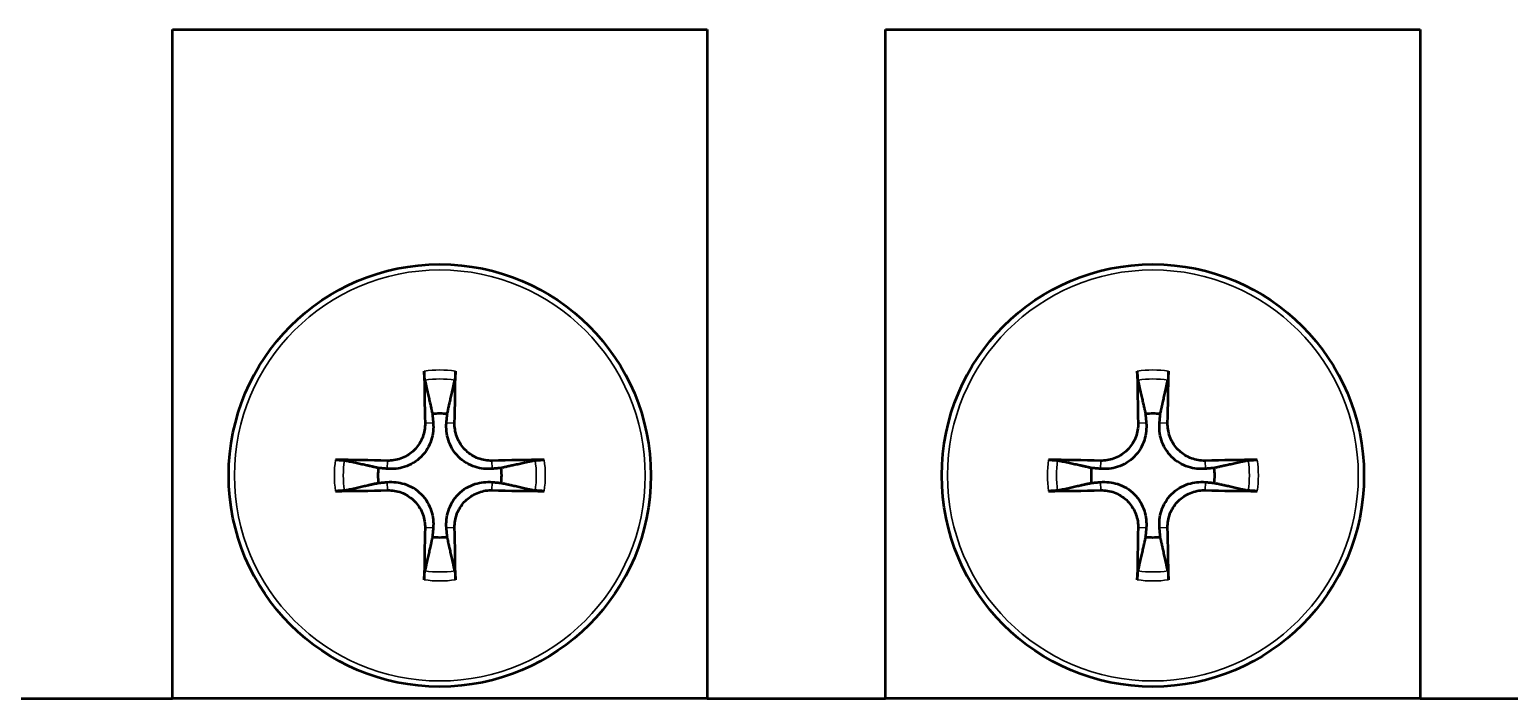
# Model space of a CAD drawing. Header units: millimetres. Extents: x 0 to 25230, y 0 to 17820.
# Drawn here: x 21869.2 to 22118.3, y 15104.5 to 15217 of the extents above; entities that cross this region are included whole.
import ezdxf

# ---------------------------------------------------------------- set-up
doc = ezdxf.new("R2010")
doc.units = ezdxf.units.MM
doc.header["$LTSCALE"] = 30
doc.layers.add('Видимые тонкие (ГОСТ)', color=7, linetype='Continuous', lineweight=35)
doc.layers.add('Видимый контур (ГОСТ)', color=7, linetype='Continuous', lineweight=50)

msp = doc.modelspace()

# ---------------------------------------------------------------- linework, layer by layer
at = {"layer": 'Видимые тонкие (ГОСТ)'}
for p, q in [((21935.7645, 15150.8154), (21937.136, 15150.8722)), ((21940.7421, 15150.8154), (21939.3706, 15150.8722)), ((22055.7645, 15150.8154), (22057.136, 15150.8722)), ((22060.7421, 15150.8154), (22059.3706, 15150.8722)), ((21929.4741, 15144.525), (21929.4173, 15143.1535)), ((21947.0325, 15144.525), (21947.0893, 15143.1535)), ((22049.4741, 15144.525), (22049.4173, 15143.1535)), ((22067.0325, 15144.525), (22067.0893, 15143.1535)), ((21929.4741, 15139.5474), (21929.4173, 15140.9189)), ((21947.0325, 15139.5474), (21947.0893, 15140.9189)), ((22049.4741, 15139.5474), (22049.4173, 15140.9189)), ((22067.0325, 15139.5474), (22067.0893, 15140.9189)), ((21935.7645, 15133.257), (21937.136, 15133.2002)), ((21940.7421, 15133.257), (21939.3706, 15133.2002)), ((22055.7645, 15133.257), (22057.136, 15133.2002)), ((22060.7421, 15133.257), (22059.3706, 15133.2002))]:
    msp.add_line(p, q, dxfattribs=at)
for centre in [(21938.2533, 15142.0362), (22058.2533, 15142.0362)]:
    msp.add_circle(centre, 34.57, dxfattribs=at)
for centre, radius, start, end in [((21938.2533, 15142.0362), 17.7496, 81.50596, 98.49404), ((22058.2533, 15142.0362), 17.7496, 81.50596, 98.49404), ((21938.2533, 15142.0362), 16.2387, 81.1091, 98.8909), ((22058.2533, 15142.0362), 16.2387, 81.1091, 98.8909), ((21938.2533, 15142.0362), 17.7496, 171.50596, 188.49404), ((21938.2533, 15142.0362), 16.2387, 171.1091, 188.8909), ((21938.2533, 15142.0362), 16.2387, 351.1091, 8.8909), ((21938.2533, 15142.0362), 17.7496, 351.50596, 8.49404), ((22058.2533, 15142.0362), 17.7496, 171.50596, 188.49404), ((22058.2533, 15142.0362), 16.2387, 171.1091, 188.8909), ((22058.2533, 15142.0362), 16.2387, 351.1091, 8.8909), ((22058.2533, 15142.0362), 17.7496, 351.50596, 8.49404), ((21938.2533, 15142.0362), 17.7496, 261.50596, 278.49404), ((21938.2533, 15142.0362), 16.2387, 261.1091, 278.8909), ((22058.2533, 15142.0362), 17.7496, 261.50596, 278.49404), ((22058.2533, 15142.0362), 16.2387, 261.1091, 278.8909)]:
    msp.add_arc(centre, radius, start, end, dxfattribs=at)
at = {"layer": 'Видимый контур (ГОСТ)'}
for p, q in [((21893.2533, 15217.0362), (21983.2533, 15217.0362)), ((21893.2533, 15104.5362), (21893.2533, 15217.0362)), ((21983.2533, 15217.0362), (21983.2533, 15104.5362)), ((22013.2533, 15217.0362), (22103.2533, 15217.0362)), ((22013.2533, 15104.5362), (22013.2533, 15217.0362)), ((22103.2533, 15217.0362), (22103.2533, 15104.5362)), ((21863.2533, 15104.5362), (21893.2533, 15104.5362)), ((21983.2533, 15104.5362), (21893.2533, 15104.5362)), ((21983.2533, 15104.5362), (22013.2533, 15104.5362)), ((22103.2533, 15104.5362), (22013.2533, 15104.5362)), ((22103.2533, 15104.5362), (22133.2533, 15104.5362))]:
    msp.add_line(p, q, dxfattribs=at)
for centre in [(21938.2533, 15142.0362), (22058.2533, 15142.0362)]:
    msp.add_circle(centre, 35.5283, dxfattribs=at)
for centre, start, end in [((21938.2533, 15142.0362), 83.106724, 96.893276), ((22058.2533, 15142.0362), 83.106724, 96.893276), ((21938.2533, 15142.0362), 173.106724, 186.893276), ((21938.2533, 15142.0362), 353.106724, 6.893276), ((22058.2533, 15142.0362), 173.106724, 186.893276), ((22058.2533, 15142.0362), 353.106724, 6.893276), ((21938.2533, 15142.0362), 263.106724, 276.893276), ((22058.2533, 15142.0362), 263.106724, 276.893276)]:
    msp.add_arc(centre, 10.4099, start, end, dxfattribs=at)
for centre, major_axis, start_param, end_param in [((21940.0759, 15142.1118), (1.9115, -46.1108), 4.31998359, 4.51888338), ((21936.4307, 15142.1118), (1.9115, 46.1108), 4.90589458, 5.10479437), ((22060.0759, 15142.1118), (1.9115, -46.1108), 4.31998359, 4.51888338), ((22056.4307, 15142.1118), (1.9115, 46.1108), 4.90589458, 5.10479437), ((21938.1778, 15140.2136), (-46.1108, 1.9115), 4.90589458, 5.10479437), ((21938.3289, 15140.2136), (-46.1108, -1.9115), 4.31998359, 4.51888338), ((22058.1778, 15140.2136), (-46.1108, 1.9115), 4.90589458, 5.10479437), ((22058.3289, 15140.2136), (-46.1108, -1.9115), 4.31998359, 4.51888338), ((21938.1778, 15143.8588), (46.1108, 1.9115), 4.31998359, 4.51888338), ((21938.3289, 15143.8588), (46.1108, -1.9115), 4.90589458, 5.10479437), ((22058.1778, 15143.8588), (46.1108, 1.9115), 4.31998359, 4.51888338), ((22058.3289, 15143.8588), (46.1108, -1.9115), 4.90589458, 5.10479437), ((21940.0759, 15141.9607), (-1.9115, -46.1108), 4.90589458, 5.10479437), ((21936.4307, 15141.9607), (-1.9115, 46.1108), 4.31998359, 4.51888338), ((22060.0759, 15141.9607), (-1.9115, -46.1108), 4.90589458, 5.10479437), ((22056.4307, 15141.9607), (-1.9115, 46.1108), 4.31998359, 4.51888338)]:
    msp.add_ellipse(centre, major_axis=major_axis, ratio=0.08715574, start_param=start_param, end_param=end_param, dxfattribs=at)
for points, knots in [([(21935.7436, 15158.0798), (21935.7315, 15158.1359), (21935.7184, 15158.215), (21935.6943, 15158.4006), (21935.6798, 15158.5453), (21935.6588, 15158.8148), (21935.6487, 15158.9872), (21935.6365, 15159.2805), (21935.6323, 15159.4533), (21935.6316, 15159.5898), (21935.6316, 15159.5905), (21935.6316, 15159.5912)], [0.0537677247, 0.0537677247, 0.0537677247, 0.0537677247, 0.0585238557, 0.0585238557, 0.0643561072, 0.0643561072, 0.0702242266, 0.0702242266, 0.0760973831, 0.0760973831, 0.0761265406, 0.0761265406, 0.0761265406, 0.0761265406]), ([(21940.875, 15159.5912), (21940.875, 15159.5905), (21940.875, 15159.5898), (21940.8743, 15159.4533), (21940.8701, 15159.2805), (21940.8579, 15158.9872), (21940.8478, 15158.8148), (21940.8268, 15158.5453), (21940.8123, 15158.4006), (21940.7882, 15158.215), (21940.7751, 15158.1359), (21940.7631, 15158.0798)], [0.0175968524, 0.0175968524, 0.0175968524, 0.0175968524, 0.0176260099, 0.0176260099, 0.0234991663, 0.0234991663, 0.0293672857, 0.0293672857, 0.0351995373, 0.0351995373, 0.0399556683, 0.0399556683, 0.0399556683, 0.0399556683]), ([(22055.7436, 15158.0798), (22055.7315, 15158.1359), (22055.7184, 15158.215), (22055.6943, 15158.4006), (22055.6798, 15158.5453), (22055.6588, 15158.8148), (22055.6487, 15158.9872), (22055.6365, 15159.2805), (22055.6323, 15159.4533), (22055.6316, 15159.5898), (22055.6316, 15159.5905), (22055.6316, 15159.5912)], [0.0537677247, 0.0537677247, 0.0537677247, 0.0537677247, 0.0585238557, 0.0585238557, 0.0643561072, 0.0643561072, 0.0702242266, 0.0702242266, 0.0760973831, 0.0760973831, 0.0761265406, 0.0761265406, 0.0761265406, 0.0761265406]), ([(22060.875, 15159.5912), (22060.875, 15159.5905), (22060.875, 15159.5898), (22060.8743, 15159.4533), (22060.8701, 15159.2805), (22060.8579, 15158.9872), (22060.8478, 15158.8148), (22060.8268, 15158.5453), (22060.8123, 15158.4006), (22060.7882, 15158.215), (22060.7751, 15158.1359), (22060.7631, 15158.0798)], [0.0175968524, 0.0175968524, 0.0175968524, 0.0175968524, 0.0176260099, 0.0176260099, 0.0234991663, 0.0234991663, 0.0293672857, 0.0293672857, 0.0351995373, 0.0351995373, 0.0399556683, 0.0399556683, 0.0399556683, 0.0399556683]), ([(21937.136, 15150.8722), (21937.2188, 15149.9338), (21937.1193, 15148.9338), (21936.6552, 15147.4753), (21936.4326, 15146.9754), (21935.8685, 15146.0294), (21935.5266, 15145.5825), (21934.707, 15144.7629), (21934.2601, 15144.421), (21933.3141, 15143.8569), (21932.8143, 15143.6343), (21931.3557, 15143.1703), (21930.3557, 15143.0708), (21929.4173, 15143.1535)], [0.446186946, 0.446186946, 0.446186946, 0.446186946, 0.488401417, 0.488401417, 0.511582882, 0.511582882, 0.534764347, 0.534764347, 0.557945812, 0.557945812, 0.581127277, 0.581127277, 0.623341748, 0.623341748, 0.623341748, 0.623341748]), ([(21935.7645, 15150.8154), (21935.7827, 15150.0683), (21935.6574, 15149.2609), (21935.0931, 15147.7559), (21934.6539, 15147.0583), (21933.623, 15145.9416), (21932.9649, 15145.4489), (21931.5134, 15144.7661), (21930.7199, 15144.5758), (21929.8099, 15144.5238), (21929.6427, 15144.5209), (21929.4741, 15144.525)], [0, 0, 0, 0, 0.030457985, 0.030457985, 0.06091597, 0.06091597, 0.091255302, 0.091255302, 0.121594635, 0.121594635, 0.12829742, 0.12829742, 0.12829742, 0.12829742]), ([(21947.0893, 15143.1535), (21946.1509, 15143.0708), (21945.1509, 15143.1703), (21943.6924, 15143.6343), (21943.1925, 15143.8569), (21942.2465, 15144.421), (21941.7996, 15144.7629), (21940.98, 15145.5825), (21940.6381, 15146.0294), (21940.074, 15146.9754), (21939.8514, 15147.4753), (21939.3874, 15148.9338), (21939.2879, 15149.9338), (21939.3706, 15150.8722)], [0.446186946, 0.446186946, 0.446186946, 0.446186946, 0.488401417, 0.488401417, 0.511582882, 0.511582882, 0.534764347, 0.534764347, 0.557945812, 0.557945812, 0.581127277, 0.581127277, 0.623341748, 0.623341748, 0.623341748, 0.623341748]), ([(21947.0325, 15144.525), (21946.2854, 15144.5068), (21945.478, 15144.6321), (21943.973, 15145.1965), (21943.2754, 15145.6356), (21942.1587, 15146.6666), (21941.666, 15147.3246), (21940.9832, 15148.7761), (21940.7929, 15149.5696), (21940.7409, 15150.4796), (21940.738, 15150.6468), (21940.7421, 15150.8154)], [0, 0, 0, 0, 0.030457985, 0.030457985, 0.06091597, 0.06091597, 0.091255302, 0.091255302, 0.121594635, 0.121594635, 0.12829742, 0.12829742, 0.12829742, 0.12829742]), ([(22057.136, 15150.8722), (22057.2188, 15149.9338), (22057.1193, 15148.9338), (22056.6552, 15147.4753), (22056.4326, 15146.9754), (22055.8685, 15146.0294), (22055.5266, 15145.5825), (22054.707, 15144.7629), (22054.2601, 15144.421), (22053.3141, 15143.8569), (22052.8143, 15143.6343), (22051.3557, 15143.1703), (22050.3557, 15143.0708), (22049.4173, 15143.1535)], [0.446186946, 0.446186946, 0.446186946, 0.446186946, 0.488401417, 0.488401417, 0.511582882, 0.511582882, 0.534764347, 0.534764347, 0.557945812, 0.557945812, 0.581127277, 0.581127277, 0.623341748, 0.623341748, 0.623341748, 0.623341748]), ([(22055.7645, 15150.8154), (22055.7827, 15150.0683), (22055.6574, 15149.2609), (22055.0931, 15147.7559), (22054.6539, 15147.0583), (22053.623, 15145.9416), (22052.9649, 15145.4489), (22051.5134, 15144.7661), (22050.7199, 15144.5758), (22049.8099, 15144.5238), (22049.6427, 15144.5209), (22049.4741, 15144.525)], [0, 0, 0, 0, 0.030457985, 0.030457985, 0.06091597, 0.06091597, 0.091255302, 0.091255302, 0.121594635, 0.121594635, 0.12829742, 0.12829742, 0.12829742, 0.12829742]), ([(22067.0893, 15143.1535), (22066.1509, 15143.0708), (22065.1509, 15143.1703), (22063.6924, 15143.6343), (22063.1925, 15143.8569), (22062.2465, 15144.421), (22061.7996, 15144.7629), (22060.98, 15145.5825), (22060.6381, 15146.0294), (22060.074, 15146.9754), (22059.8514, 15147.4753), (22059.3874, 15148.9338), (22059.2879, 15149.9338), (22059.3706, 15150.8722)], [0.446186946, 0.446186946, 0.446186946, 0.446186946, 0.488401417, 0.488401417, 0.511582882, 0.511582882, 0.534764347, 0.534764347, 0.557945812, 0.557945812, 0.581127277, 0.581127277, 0.623341748, 0.623341748, 0.623341748, 0.623341748]), ([(22067.0325, 15144.525), (22066.2854, 15144.5068), (22065.478, 15144.6321), (22063.973, 15145.1965), (22063.2754, 15145.6356), (22062.1587, 15146.6666), (22061.666, 15147.3246), (22060.9832, 15148.7761), (22060.7929, 15149.5696), (22060.7409, 15150.4796), (22060.738, 15150.6468), (22060.7421, 15150.8154)], [0, 0, 0, 0, 0.030457985, 0.030457985, 0.06091597, 0.06091597, 0.091255302, 0.091255302, 0.121594635, 0.121594635, 0.12829742, 0.12829742, 0.12829742, 0.12829742]), ([(21920.6984, 15144.6579), (21920.699, 15144.6579), (21920.6997, 15144.6579), (21920.8362, 15144.6572), (21921.009, 15144.653), (21921.3023, 15144.6408), (21921.4747, 15144.6307), (21921.7442, 15144.6097), (21921.889, 15144.5952), (21922.0745, 15144.5711), (21922.1536, 15144.558), (21922.2097, 15144.546)], [0.0175968524, 0.0175968524, 0.0175968524, 0.0175968524, 0.0176260099, 0.0176260099, 0.0234991663, 0.0234991663, 0.0293672857, 0.0293672857, 0.0351995373, 0.0351995373, 0.0399556683, 0.0399556683, 0.0399556683, 0.0399556683]), ([(21954.2969, 15144.546), (21954.353, 15144.558), (21954.4321, 15144.5711), (21954.6176, 15144.5952), (21954.7624, 15144.6097), (21955.0319, 15144.6307), (21955.2043, 15144.6408), (21955.4976, 15144.653), (21955.6704, 15144.6572), (21955.8069, 15144.6579), (21955.8076, 15144.6579), (21955.8083, 15144.6579)], [0.0537677247, 0.0537677247, 0.0537677247, 0.0537677247, 0.0585238557, 0.0585238557, 0.0643561072, 0.0643561072, 0.0702242266, 0.0702242266, 0.0760973831, 0.0760973831, 0.0761265406, 0.0761265406, 0.0761265406, 0.0761265406]), ([(22040.6984, 15144.6579), (22040.699, 15144.6579), (22040.6997, 15144.6579), (22040.8362, 15144.6572), (22041.009, 15144.653), (22041.3023, 15144.6408), (22041.4747, 15144.6307), (22041.7442, 15144.6097), (22041.889, 15144.5952), (22042.0745, 15144.5711), (22042.1536, 15144.558), (22042.2097, 15144.546)], [0.0175968524, 0.0175968524, 0.0175968524, 0.0175968524, 0.0176260099, 0.0176260099, 0.0234991663, 0.0234991663, 0.0293672857, 0.0293672857, 0.0351995373, 0.0351995373, 0.0399556683, 0.0399556683, 0.0399556683, 0.0399556683]), ([(22074.2969, 15144.546), (22074.353, 15144.558), (22074.4321, 15144.5711), (22074.6176, 15144.5952), (22074.7624, 15144.6097), (22075.0319, 15144.6307), (22075.2043, 15144.6408), (22075.4976, 15144.653), (22075.6704, 15144.6572), (22075.8069, 15144.6579), (22075.8076, 15144.6579), (22075.8083, 15144.6579)], [0.0537677247, 0.0537677247, 0.0537677247, 0.0537677247, 0.0585238557, 0.0585238557, 0.0643561072, 0.0643561072, 0.0702242266, 0.0702242266, 0.0760973831, 0.0760973831, 0.0761265406, 0.0761265406, 0.0761265406, 0.0761265406]), ([(21922.2097, 15139.5265), (21922.1536, 15139.5144), (21922.0745, 15139.5013), (21921.889, 15139.4772), (21921.7442, 15139.4627), (21921.4747, 15139.4417), (21921.3023, 15139.4316), (21921.009, 15139.4194), (21920.8362, 15139.4152), (21920.6997, 15139.4145), (21920.699, 15139.4145), (21920.6984, 15139.4145)], [0.0537677247, 0.0537677247, 0.0537677247, 0.0537677247, 0.0585238557, 0.0585238557, 0.0643561072, 0.0643561072, 0.0702242266, 0.0702242266, 0.0760973831, 0.0760973831, 0.0761265406, 0.0761265406, 0.0761265406, 0.0761265406]), ([(21929.4173, 15140.9189), (21930.3557, 15141.0017), (21931.3557, 15140.9022), (21932.8143, 15140.4381), (21933.3141, 15140.2155), (21934.2601, 15139.6514), (21934.707, 15139.3095), (21935.5266, 15138.4899), (21935.8685, 15138.043), (21936.4326, 15137.097), (21936.6552, 15136.5972), (21937.1193, 15135.1386), (21937.2188, 15134.1386), (21937.136, 15133.2002)], [0.446186946, 0.446186946, 0.446186946, 0.446186946, 0.488401417, 0.488401417, 0.511582882, 0.511582882, 0.534764347, 0.534764347, 0.557945812, 0.557945812, 0.581127277, 0.581127277, 0.623341748, 0.623341748, 0.623341748, 0.623341748]), ([(21929.4741, 15139.5474), (21930.2212, 15139.5656), (21931.0287, 15139.4403), (21932.5337, 15138.876), (21933.2312, 15138.4368), (21934.3479, 15137.4059), (21934.8406, 15136.7478), (21935.5234, 15135.2963), (21935.7137, 15134.5029), (21935.7657, 15133.5928), (21935.7686, 15133.4256), (21935.7645, 15133.257)], [0, 0, 0, 0, 0.030457985, 0.030457985, 0.06091597, 0.06091597, 0.091255302, 0.091255302, 0.121594635, 0.121594635, 0.12829742, 0.12829742, 0.12829742, 0.12829742]), ([(21939.3706, 15133.2002), (21939.2879, 15134.1386), (21939.3874, 15135.1386), (21939.8514, 15136.5972), (21940.074, 15137.097), (21940.6381, 15138.043), (21940.98, 15138.4899), (21941.7996, 15139.3095), (21942.2465, 15139.6514), (21943.1925, 15140.2155), (21943.6924, 15140.4381), (21945.1509, 15140.9022), (21946.1509, 15141.0017), (21947.0893, 15140.9189)], [0.446186946, 0.446186946, 0.446186946, 0.446186946, 0.488401417, 0.488401417, 0.511582882, 0.511582882, 0.534764347, 0.534764347, 0.557945812, 0.557945812, 0.581127277, 0.581127277, 0.623341748, 0.623341748, 0.623341748, 0.623341748]), ([(21940.7421, 15133.257), (21940.7239, 15134.0041), (21940.8492, 15134.8116), (21941.4136, 15136.3166), (21941.8527, 15137.0141), (21942.8837, 15138.1308), (21943.5417, 15138.6235), (21944.9932, 15139.3063), (21945.7867, 15139.4966), (21946.6967, 15139.5486), (21946.8639, 15139.5515), (21947.0325, 15139.5474)], [0, 0, 0, 0, 0.030457985, 0.030457985, 0.06091597, 0.06091597, 0.091255302, 0.091255302, 0.121594635, 0.121594635, 0.12829742, 0.12829742, 0.12829742, 0.12829742]), ([(21955.8083, 15139.4145), (21955.8076, 15139.4145), (21955.8069, 15139.4145), (21955.6704, 15139.4152), (21955.4976, 15139.4194), (21955.2043, 15139.4316), (21955.0319, 15139.4417), (21954.7624, 15139.4627), (21954.6176, 15139.4772), (21954.4321, 15139.5013), (21954.353, 15139.5144), (21954.2969, 15139.5265)], [0.0175968524, 0.0175968524, 0.0175968524, 0.0175968524, 0.0176260099, 0.0176260099, 0.0234991663, 0.0234991663, 0.0293672857, 0.0293672857, 0.0351995373, 0.0351995373, 0.0399556683, 0.0399556683, 0.0399556683, 0.0399556683]), ([(22042.2097, 15139.5265), (22042.1536, 15139.5144), (22042.0745, 15139.5013), (22041.889, 15139.4772), (22041.7442, 15139.4627), (22041.4747, 15139.4417), (22041.3023, 15139.4316), (22041.009, 15139.4194), (22040.8362, 15139.4152), (22040.6997, 15139.4145), (22040.699, 15139.4145), (22040.6984, 15139.4145)], [0.0537677247, 0.0537677247, 0.0537677247, 0.0537677247, 0.0585238557, 0.0585238557, 0.0643561072, 0.0643561072, 0.0702242266, 0.0702242266, 0.0760973831, 0.0760973831, 0.0761265406, 0.0761265406, 0.0761265406, 0.0761265406]), ([(22049.4173, 15140.9189), (22050.3557, 15141.0017), (22051.3557, 15140.9022), (22052.8143, 15140.4381), (22053.3141, 15140.2155), (22054.2601, 15139.6514), (22054.707, 15139.3095), (22055.5266, 15138.4899), (22055.8685, 15138.043), (22056.4326, 15137.097), (22056.6552, 15136.5972), (22057.1193, 15135.1386), (22057.2188, 15134.1386), (22057.136, 15133.2002)], [0.446186946, 0.446186946, 0.446186946, 0.446186946, 0.488401417, 0.488401417, 0.511582882, 0.511582882, 0.534764347, 0.534764347, 0.557945812, 0.557945812, 0.581127277, 0.581127277, 0.623341748, 0.623341748, 0.623341748, 0.623341748]), ([(22049.4741, 15139.5474), (22050.2212, 15139.5656), (22051.0287, 15139.4403), (22052.5337, 15138.876), (22053.2312, 15138.4368), (22054.3479, 15137.4059), (22054.8406, 15136.7478), (22055.5234, 15135.2963), (22055.7137, 15134.5029), (22055.7657, 15133.5928), (22055.7686, 15133.4256), (22055.7645, 15133.257)], [0, 0, 0, 0, 0.030457985, 0.030457985, 0.06091597, 0.06091597, 0.091255302, 0.091255302, 0.121594635, 0.121594635, 0.12829742, 0.12829742, 0.12829742, 0.12829742]), ([(22059.3706, 15133.2002), (22059.2879, 15134.1386), (22059.3874, 15135.1386), (22059.8514, 15136.5972), (22060.074, 15137.097), (22060.6381, 15138.043), (22060.98, 15138.4899), (22061.7996, 15139.3095), (22062.2465, 15139.6514), (22063.1925, 15140.2155), (22063.6924, 15140.4381), (22065.1509, 15140.9022), (22066.1509, 15141.0017), (22067.0893, 15140.9189)], [0.446186946, 0.446186946, 0.446186946, 0.446186946, 0.488401417, 0.488401417, 0.511582882, 0.511582882, 0.534764347, 0.534764347, 0.557945812, 0.557945812, 0.581127277, 0.581127277, 0.623341748, 0.623341748, 0.623341748, 0.623341748]), ([(22060.7421, 15133.257), (22060.7239, 15134.0041), (22060.8492, 15134.8116), (22061.4136, 15136.3166), (22061.8527, 15137.0141), (22062.8837, 15138.1308), (22063.5417, 15138.6235), (22064.9932, 15139.3063), (22065.7867, 15139.4966), (22066.6967, 15139.5486), (22066.8639, 15139.5515), (22067.0325, 15139.5474)], [0, 0, 0, 0, 0.030457985, 0.030457985, 0.06091597, 0.06091597, 0.091255302, 0.091255302, 0.121594635, 0.121594635, 0.12829742, 0.12829742, 0.12829742, 0.12829742]), ([(22075.8083, 15139.4145), (22075.8076, 15139.4145), (22075.8069, 15139.4145), (22075.6704, 15139.4152), (22075.4976, 15139.4194), (22075.2043, 15139.4316), (22075.0319, 15139.4417), (22074.7624, 15139.4627), (22074.6176, 15139.4772), (22074.4321, 15139.5013), (22074.353, 15139.5144), (22074.2969, 15139.5265)], [0.0175968524, 0.0175968524, 0.0175968524, 0.0175968524, 0.0176260099, 0.0176260099, 0.0234991663, 0.0234991663, 0.0293672857, 0.0293672857, 0.0351995373, 0.0351995373, 0.0399556683, 0.0399556683, 0.0399556683, 0.0399556683]), ([(21935.6316, 15124.4813), (21935.6316, 15124.4819), (21935.6316, 15124.4826), (21935.6323, 15124.6191), (21935.6365, 15124.7919), (21935.6487, 15125.0852), (21935.6588, 15125.2576), (21935.6798, 15125.5271), (21935.6943, 15125.6719), (21935.7184, 15125.8574), (21935.7315, 15125.9365), (21935.7436, 15125.9926)], [0.0175968524, 0.0175968524, 0.0175968524, 0.0175968524, 0.0176260099, 0.0176260099, 0.0234991663, 0.0234991663, 0.0293672857, 0.0293672857, 0.0351995373, 0.0351995373, 0.0399556683, 0.0399556683, 0.0399556683, 0.0399556683]), ([(21940.7631, 15125.9926), (21940.7751, 15125.9365), (21940.7882, 15125.8574), (21940.8123, 15125.6719), (21940.8268, 15125.5271), (21940.8478, 15125.2576), (21940.8579, 15125.0852), (21940.8701, 15124.7919), (21940.8743, 15124.6191), (21940.875, 15124.4826), (21940.875, 15124.4819), (21940.875, 15124.4813)], [0.0537677247, 0.0537677247, 0.0537677247, 0.0537677247, 0.0585238557, 0.0585238557, 0.0643561072, 0.0643561072, 0.0702242266, 0.0702242266, 0.0760973831, 0.0760973831, 0.0761265406, 0.0761265406, 0.0761265406, 0.0761265406]), ([(22055.6316, 15124.4813), (22055.6316, 15124.4819), (22055.6316, 15124.4826), (22055.6323, 15124.6191), (22055.6365, 15124.7919), (22055.6487, 15125.0852), (22055.6588, 15125.2576), (22055.6798, 15125.5271), (22055.6943, 15125.6719), (22055.7184, 15125.8574), (22055.7315, 15125.9365), (22055.7436, 15125.9926)], [0.0175968524, 0.0175968524, 0.0175968524, 0.0175968524, 0.0176260099, 0.0176260099, 0.0234991663, 0.0234991663, 0.0293672857, 0.0293672857, 0.0351995373, 0.0351995373, 0.0399556683, 0.0399556683, 0.0399556683, 0.0399556683]), ([(22060.7631, 15125.9926), (22060.7751, 15125.9365), (22060.7882, 15125.8574), (22060.8123, 15125.6719), (22060.8268, 15125.5271), (22060.8478, 15125.2576), (22060.8579, 15125.0852), (22060.8701, 15124.7919), (22060.8743, 15124.6191), (22060.875, 15124.4826), (22060.875, 15124.4819), (22060.875, 15124.4813)], [0.0537677247, 0.0537677247, 0.0537677247, 0.0537677247, 0.0585238557, 0.0585238557, 0.0643561072, 0.0643561072, 0.0702242266, 0.0702242266, 0.0760973831, 0.0760973831, 0.0761265406, 0.0761265406, 0.0761265406, 0.0761265406])]:
    msp.add_open_spline(points, degree=3, knots=knots, dxfattribs=at)
for points, weights in [([(21935.7436, 15158.0798), (21936.5104, 15154.6095), (21937.0039, 15152.3709)], [1.00320831443, 1.02592339275, 1]), ([(21939.5027, 15152.3709), (21939.9962, 15154.6095), (21940.7631, 15158.0798)], [1, 1.02592339271, 1.00320831442]), ([(22055.7436, 15158.0798), (22056.5104, 15154.6095), (22057.0039, 15152.3709)], [1.00320831443, 1.02592339275, 1]), ([(22059.5027, 15152.3709), (22059.9962, 15154.6095), (22060.7631, 15158.0798)], [1, 1.02592339271, 1.00320831442]), ([(21937.0039, 15152.3709), (21937.0751, 15151.5632), (21937.136, 15150.8722)], [1, 1.08169453893, 1.16294215246]), ([(21939.3706, 15150.8722), (21939.4315, 15151.5632), (21939.5027, 15152.3709)], [1.16294215246, 1.08169453893, 1]), ([(22057.0039, 15152.3709), (22057.0751, 15151.5632), (22057.136, 15150.8722)], [1, 1.08169453893, 1.16294215246]), ([(22059.3706, 15150.8722), (22059.4315, 15151.5632), (22059.5027, 15152.3709)], [1.16294215246, 1.08169453893, 1]), ([(21927.9186, 15143.2856), (21925.68, 15143.7791), (21922.2097, 15144.546)], [1, 1.02592339268, 1.00320831442]), ([(21954.2969, 15144.546), (21950.8266, 15143.7791), (21948.588, 15143.2856)], [1.00320831443, 1.02592339275, 1]), ([(22047.9186, 15143.2856), (22045.68, 15143.7791), (22042.2097, 15144.546)], [1, 1.02592339268, 1.00320831442]), ([(22074.2969, 15144.546), (22070.8266, 15143.7791), (22068.588, 15143.2856)], [1.00320831443, 1.02592339275, 1]), ([(21929.4173, 15143.1535), (21928.7264, 15143.2144), (21927.9186, 15143.2856)], [1.16294215246, 1.08169453893, 1]), ([(21948.588, 15143.2856), (21947.7803, 15143.2144), (21947.0893, 15143.1535)], [1, 1.08169453893, 1.16294215246]), ([(22049.4173, 15143.1535), (22048.7264, 15143.2144), (22047.9186, 15143.2856)], [1.16294215246, 1.08169453893, 1]), ([(22068.588, 15143.2856), (22067.7803, 15143.2144), (22067.0893, 15143.1535)], [1, 1.08169453893, 1.16294215246]), ([(21922.2097, 15139.5265), (21925.68, 15140.2933), (21927.9186, 15140.7868)], [1.00320831443, 1.02592339275, 1]), ([(21927.9186, 15140.7868), (21928.7264, 15140.858), (21929.4173, 15140.9189)], [1, 1.08169453893, 1.16294215246]), ([(21947.0893, 15140.9189), (21947.7803, 15140.858), (21948.588, 15140.7868)], [1.16294215246, 1.08169453893, 1]), ([(21948.588, 15140.7868), (21950.8266, 15140.2933), (21954.2969, 15139.5265)], [1, 1.02592339268, 1.00320831442]), ([(22042.2097, 15139.5265), (22045.68, 15140.2933), (22047.9186, 15140.7868)], [1.00320831443, 1.02592339275, 1]), ([(22047.9186, 15140.7868), (22048.7264, 15140.858), (22049.4173, 15140.9189)], [1, 1.08169453893, 1.16294215246]), ([(22067.0893, 15140.9189), (22067.7803, 15140.858), (22068.588, 15140.7868)], [1.16294215246, 1.08169453893, 1]), ([(22068.588, 15140.7868), (22070.8266, 15140.2933), (22074.2969, 15139.5265)], [1, 1.02592339268, 1.00320831442]), ([(21937.0039, 15131.7015), (21936.5104, 15129.4629), (21935.7436, 15125.9926)], [1, 1.02592339275, 1.00320831443]), ([(21937.136, 15133.2002), (21937.0751, 15132.5093), (21937.0039, 15131.7015)], [1.16294215246, 1.08169453893, 1]), ([(21939.5027, 15131.7015), (21939.4315, 15132.5093), (21939.3706, 15133.2002)], [1, 1.08169453893, 1.16294215246]), ([(21940.7631, 15125.9926), (21939.9962, 15129.4629), (21939.5027, 15131.7015)], [1.00320831444, 1.02592339282, 1]), ([(22057.0039, 15131.7015), (22056.5104, 15129.4629), (22055.7436, 15125.9926)], [1, 1.02592339275, 1.00320831443]), ([(22057.136, 15133.2002), (22057.0751, 15132.5093), (22057.0039, 15131.7015)], [1.16294215246, 1.08169453893, 1]), ([(22059.5027, 15131.7015), (22059.4315, 15132.5093), (22059.3706, 15133.2002)], [1, 1.08169453893, 1.16294215246]), ([(22060.7631, 15125.9926), (22059.9962, 15129.4629), (22059.5027, 15131.7015)], [1.00320831444, 1.02592339282, 1])]:
    msp.add_rational_spline(points, weights, degree=2, dxfattribs=at)

doc.saveas('drawing.dxf')
